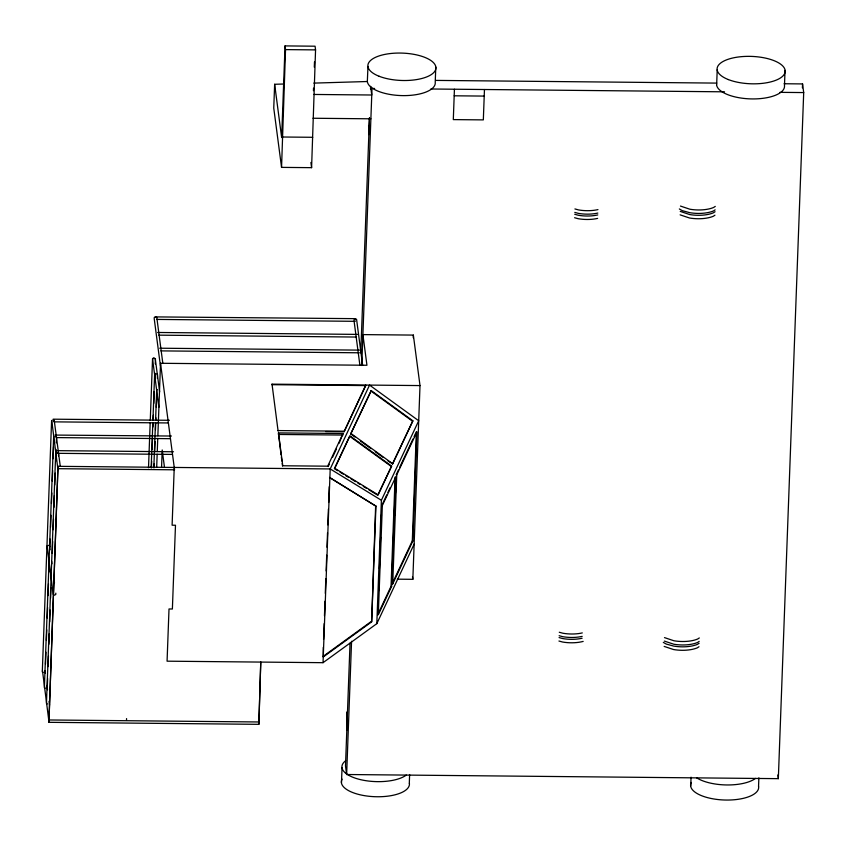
<?xml version="1.0" encoding="UTF-8"?>
<svg xmlns="http://www.w3.org/2000/svg" width="846" height="846" viewBox="0 0 846 846"><rect width="100%" height="100%" fill="white"/><g stroke="black" fill="none" stroke-linecap="round" stroke-linejoin="round"><path stroke-width="1.27" d="M281.559 167.381L285.525 49.607L285.039 45.906L315.072 46.202L315.558 49.893L311.592 167.667L281.559 167.381L273.755 108.087L274.643 84.283L283.78 84.008M51.595 420.504L42.3 671.946L43.093 672.464M42.469 670.624L48.634 719.163M47.08 545.934L53.245 594.474M51.722 420.473L57.888 469.012M53.816 421.699L53.848 421.033M53.668 436.24L44.373 687.682L45.166 688.2M45.494 664.068L45.938 652.224M46.371 640.38L46.763 629.847M47.207 618.003L47.588 607.47M48.032 595.616L48.465 583.772M48.909 571.928L49.301 561.395M49.829 546.918L50.126 539.018M50.559 527.174L51.003 515.32M51.437 503.476L51.828 492.943M52.262 481.099L52.653 470.566M53.097 458.722L53.531 446.868M55.741 451.976L46.445 703.417L47.239 703.935M47.281 687.703L47.619 678.492M48.053 666.648L48.444 656.115M48.888 644.261L49.269 633.739M49.713 621.884L50.147 610.04M50.591 598.196L50.982 587.663M52.241 553.432L52.685 541.588M53.118 529.744L53.51 519.211M53.943 507.367L54.387 495.513M54.779 484.98L55.212 473.136M55.656 461.292L56.09 449.438M56.333 442.86L56.523 437.594L170.014 438.683M57.242 453.16L57.993 452.504L57.962 453.17M258.855 724.335L260.758 662.08L258.855 724.335L48.92 722.325L57.993 466.326L330.204 468.938L381.387 500.272L376.819 623.661L323.035 662.682L167.074 661.181L169.01 608.972L172.383 609.004L175.482 525.239L172.108 525.207L174.244 467.447M58.501 455.962L58.596 453.329L172.076 454.418M48.92 722.325L57.993 466.326M55.815 593.173L55.762 594.505L54.482 595.161M126.53 719.914L126.572 718.582M148.515 467.732L150.165 423.063M150.271 420.441L152.544 358.693L153.211 358.186L155.453 358.715L155.262 363.97M151.17 467.711L152.819 423.032M152.925 420.409L154.617 374.429L155.283 373.921M151.423 467.764L151.667 461.197M152.1 449.374L152.492 438.863M152.925 427.04L153.073 423.095M153.168 420.473L153.369 415.217M153.803 403.383L154.236 391.561M154.628 381.049L154.924 373.171M153.824 467.679L155.474 423.011M155.579 420.377L156.69 390.165L157.356 389.657M154.078 467.732L154.226 463.788M154.659 451.965L155.051 441.453M155.484 429.631L155.727 423.063M155.823 420.441L155.928 417.808M156.309 407.296L156.753 395.473M157.377 378.395L157.525 374.45L156.732 373.932M156.679 467.404L157.166 454.228M157.261 451.584L157.758 438.408M157.853 435.775L160.529 363.283L366.942 365.261L362.902 334.604L413.356 335.09L420.007 385.575L412.837 579.32L397.313 579.172M161.575 467.003L162.21 449.987L164.42 466.844M420.007 385.575L272.021 384.158L272 384.687L365.758 385.586L365.768 385.057L344.089 431.746L325.615 431.566M285.039 45.906L281.655 137.56L274.643 84.283M281.041 454.672L278.44 432.898L343.032 433.522L339.14 443.23M313.432 90.712L313.528 88.09M314.3 67.141L314.49 61.906M375.941 506.151L329.57 477.482L375.941 506.151L371.658 621.852L323.246 656.982L323.299 647.296M323.584 639.407L324.166 623.608M324.462 615.708L325.001 601.22M325.287 593.332L325.826 578.844M326.122 570.944L326.704 555.156M327 547.256L327.529 532.769M327.825 524.869L328.407 509.081M328.65 502.492L329.231 486.693M323.035 662.682L330.204 468.938L369.554 385.099L418.707 420.758L381.387 500.272M341.488 782.687L342.048 767.597M435.785 67.109L435.225 82.21A34.062 13.695 2.1 0 1 403.13 95.619A34.062 13.695 2.1 0 1 367.333 81.554L367.968 66.464M346.828 730.056L346.913 711.93L347.368 715.335M369.469 117.679L369.046 128.973L368.602 125.568L368.845 134.609M350.033 643.161L345.496 765.863L346.638 774.513L778.331 778.658L803.7 92.574L802.558 83.923L784.083 83.743M360.766 352.888L369.459 118.049M370.527 89.02L370.622 86.355L371.764 95.006L313.855 94.456M346.638 774.513L351.566 641.257M361.76 365.504L372.007 88.439L374.619 88.46M371.658 621.852L375.645 505.686M378.025 606.793L377.728 614.693L391.053 586.299L395.093 477.091L395.664 477.144L391.624 586.363L378.299 614.756L382.339 505.538L395.664 477.144M378.606 591.005L378.849 584.427M379.431 568.639L379.727 560.739M380.256 546.273L380.605 537.062M381.134 522.585L381.43 514.685M392.713 583.909L396.753 474.839L416.919 431.872L412.88 540.943L392.713 583.909L392.142 583.846L392.438 575.967M392.967 561.511L393.263 553.622M393.802 539.166L394.088 531.277M394.67 515.51L394.966 507.632M395.494 493.176L395.791 485.287M413.26 337.723L413.356 335.09M392.142 583.846L412.309 540.88L416.348 431.809L414.106 436.589M409.305 783.343L409.623 774.534M454.429 89.232L453.308 119.603L483.33 119.889L484.462 89.517M690.727 785.997L691.055 777.188M716.657 84.864L717.218 69.774M758.545 786.643L758.873 777.844M785.035 70.419L784.475 85.52A34.062 13.695 2.1 0 1 752.369 98.929A34.062 13.695 2.1 0 1 716.573 84.864M802.41 87.878L802.558 83.923M343.032 433.522L327.698 466.188L282.765 465.765L278.44 432.898M344.089 431.746L365.758 385.586M328.185 466.569L329.284 464.232M332.563 457.231L336.401 449.067M354.971 437.033L350.699 433.935L371.235 390.588L412.88 420.811L392.713 463.767L388.081 461.049M350.699 433.935L371.235 390.588M368.867 489.792L377.76 495.238L391.635 466.083L349.99 435.87L334.762 468.303L378.13 494.857L391.635 466.083M392.354 464.158L412.88 420.811M386.77 494.836L381.768 505.474L382.339 505.538M387.88 492.467L390.101 487.73M398.424 470.006L396.182 474.775L396.753 474.839M399.545 467.616L412.985 438.968M376.819 623.661L414.138 544.137M55.085 435.077L171.431 436.028M155.463 316.901L355.352 318.656L356.578 319.333L362.627 365.271M322.95 656.517L371.373 621.387M715.272 206.403L713.59 207.492A22.007 8.841 2.1 0 1 689.828 209.205L680.448 206.064M715.145 209.861L713.464 210.961A22.007 8.841 2.1 0 1 689.702 212.663L682.288 210.654L679.338 208.962M715.071 211.733L713.39 212.822A22.007 8.841 2.1 0 1 689.627 214.535L680.247 211.394M714.944 215.191L713.263 216.28A22.007 8.841 2.1 0 1 689.501 217.993L680.121 214.852M699.314 637.947L697.633 639.037A22.007 8.841 2.1 0 1 673.871 640.75L664.491 637.609M699.187 641.405L697.506 642.505A22.007 8.841 2.1 0 1 673.733 644.208L664.364 641.078M699.113 643.277L697.432 644.366A22.007 8.841 2.1 0 1 673.67 646.08L666.267 644.07L663.306 642.378M698.986 646.735L697.305 647.835A22.007 8.841 2.1 0 1 673.543 649.538L664.163 646.407M354.062 319.312L355.352 318.656L355.394 319.841M313.824 83.109L367.365 81.512M285.525 49.607L315.558 49.893M435.553 80.402L716.752 83.098M430.878 88.999L724.546 91.823M779.959 92.351L803.7 92.574M454.186 95.799L484.219 96.084M312.978 118.25L370.886 118.81M282.691 137.01L312.724 137.295M156.774 319.418L355.246 321.321M157.631 332.478L357.424 334.392M158.837 335.153L356.007 337.046M159.693 348.214L359.487 350.128M160.909 350.889L359.391 352.793M53.097 419.182L169.359 420.293M52.981 420.007L53.71 420.007M54.451 421.858L167.942 422.947M344.111 431.206L278.133 430.572L278.112 431.111L272.021 384.158M278.376 434.453L342.968 435.066M55.191 436.758L55.921 436.769M57.242 450.654L173.504 451.764M58.3 468.695L174.551 469.805L160.529 363.283M48.613 719.967L258.548 721.976M412.309 540.88L412.88 540.943M391.053 586.299L391.624 586.363M574.92 208.941L578.59 209.935A22.007 8.841 2.1 0 0 597.963 209.607M574.794 212.399L578.453 213.393A22.007 8.841 2.1 0 0 597.826 213.065M574.72 214.271L578.389 215.265A22.007 8.841 2.1 0 0 597.762 214.937M574.593 217.729L578.262 218.723A22.007 8.841 2.1 0 0 597.636 218.395M559.269 632.248L562.928 633.242A22.007 8.841 2.1 0 0 582.302 632.914M559.132 635.706L562.802 636.7A22.007 8.841 2.1 0 0 582.175 636.372M559.069 637.577L562.738 638.571A22.007 8.841 2.1 0 0 582.111 638.244M558.942 641.035L562.601 642.029A22.007 8.841 2.1 0 0 583.18 641.405M48.37 545.289L49.597 545.966L50.104 549.794M337.734 470.736L334.392 468.695L349.62 436.25L391.264 466.463M339.955 472.089L343.286 474.13M345.517 475.494L348.848 477.535M351.069 478.899L355.521 481.628M357.742 482.981L359.973 484.346M363.304 486.387L366.635 488.428M370.865 390.968L412.51 421.192M351.069 433.554L392.713 463.767M360.311 440.903L370.992 448.655M375.264 451.753L382.741 457.178M777.844 774.947L778.331 778.658M412.499 576.729L412.837 579.32M354.019 320.645L359.899 365.303M310.916 162.453L311.592 167.667M281.369 457.2L281.877 460.985M282.204 463.513L282.543 466.04M162.834 363.357L156.785 317.419L155.558 316.742L154.268 317.398L154.226 318.731L160.433 365.937M159.63 391.888L155.262 358.715L154.025 358.038L152.745 358.693L152.692 360.026L158.911 407.233M54.239 420.494L60.288 466.432M51.617 561.279L51.955 563.827M53.806 577.86L54.472 582.968M44.986 670.656L45.324 673.205M47.006 685.958L47.513 689.786M49.026 701.271L49.523 705.099M758.629 786.653A34.062 13.695 2.1 0 1 721.976 799.893A34.062 13.695 2.1 0 1 691.341 782.434M755.499 778.405A34.062 13.695 2.1 0 1 696.702 777.834M409.39 783.343A34.062 13.695 2.1 0 1 372.726 796.594A34.062 13.695 2.1 0 1 342.101 779.134M406.26 775.095A34.062 13.695 2.1 0 1 360.459 779.631A34.062 13.695 2.1 0 1 345.644 760.744M728.332 79.566A34.062 13.695 2.1 0 0 784.422 73.983A34.062 13.695 2.1 0 0 740.62 56.735A34.062 13.695 2.1 0 0 728.332 79.566M379.093 76.256A34.062 13.695 2.1 0 0 435.172 70.673A34.062 13.695 2.1 0 0 391.37 53.435A34.062 13.695 2.1 0 0 379.093 76.256"/></g></svg>
